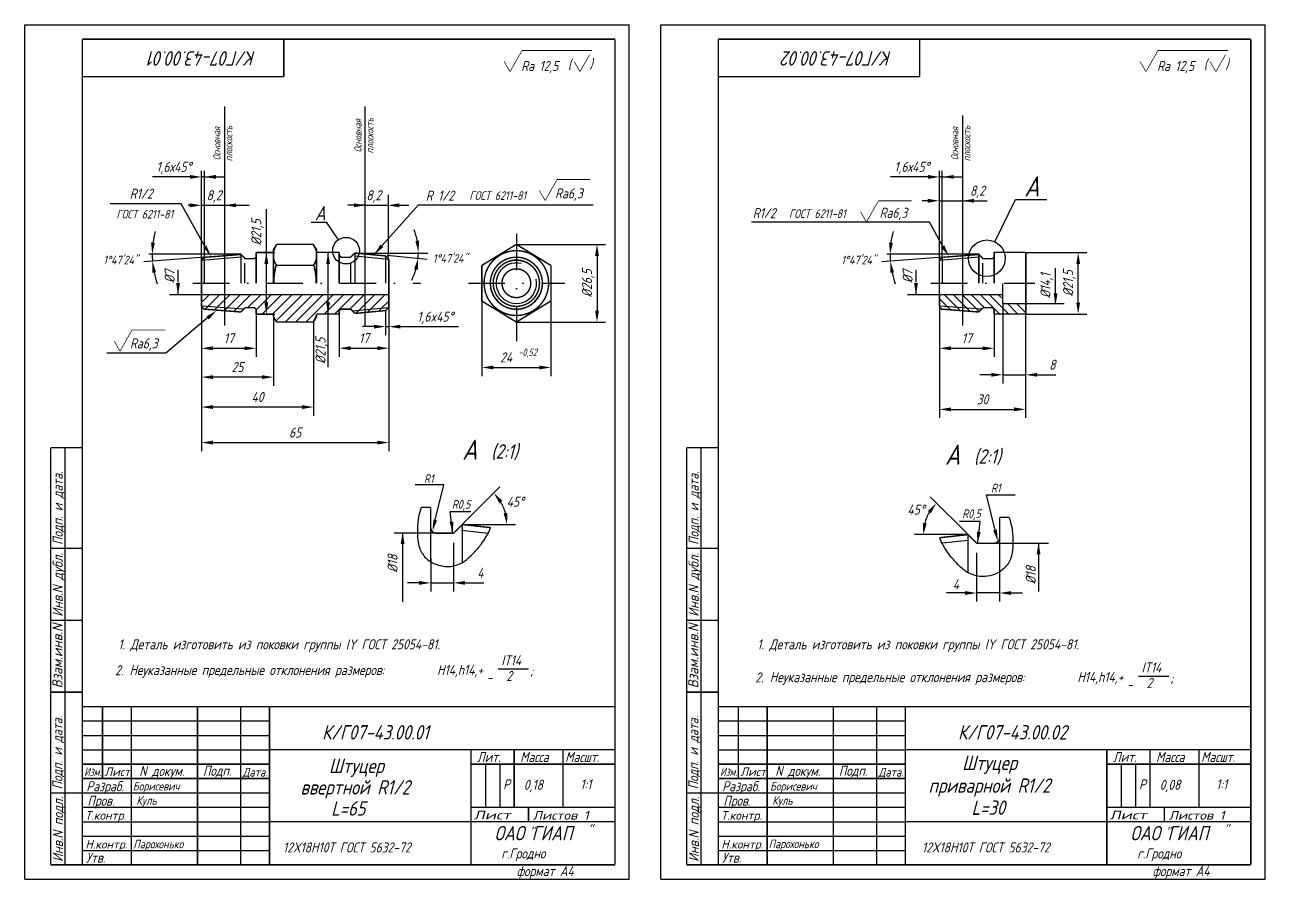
# Model space of a CAD drawing. Extents: x 952 to 2252, y 322 to 974.
# Drawn here: x 1381.7 to 1812.6, y 321.6 to 618.6 of the extents above; entities that cross this region are included whole.
import ezdxf
from ezdxf.enums import TextEntityAlignment as Align

# ---------------------------------------------------------------- set-up
doc = ezdxf.new("R2010")
doc.units = 0
doc.header["$MEASUREMENT"] = 0
doc.linetypes.add('DASHDOT', pattern=[25.4, 12.7, -6.35, 0, -6.35])
doc.layers.get('0').update_dxf_attribs({"linetype": 'CONTINUOUS'})
doc.layers.get('DEFPOINTS').update_dxf_attribs({"linetype": 'CONTINUOUS'})
doc.styles.add('ROMANC', font='romanc', dxfattribs={"width": 0.8, "oblique": 15, "height": 3.5})
doc.dimstyles.get("Standard").update_dxf_attribs({"dimtxt": 0.18, "dimasz": 0.18, "dimexe": 0.18, "dimexo": 0.0625, "dimgap": 0.09, "dimtad": 0, "dimtih": 1, "dimtoh": 1, "dimdec": 4, "dimzin": 0, "dimdsep": 46, "dimtxsty": 'Standard', "dimcen": 0.09, "dimadec": 0, "dimazin": 0, "dimtfac": 1, "dimtdec": 4, "dimtofl": 0, "dimtmove": 0, "dimatfit": 3, "dimfxl": 0, "dimtolj": 1, "dimtzin": 0, "dimarcsym": 0})

# ---------------------------------------------------------------- blocks, each defined once
blk = doc.blocks.new('*D20')
at = {"color": 0, "linetype": 'ByBlock'}
for p, q in [((2099.15, 526.36), (2099.15, 476.16)), ((2164.23, 526.22), (2164.23, 476.16)), ((2103.15, 479.16), (2160.23, 479.16))]:
    blk.add_line(p, q, dxfattribs=at)
for points in [[(2103.15, 479.83), (2103.15, 478.5), (2099.15, 479.16)], [(2160.23, 479.83), (2160.23, 478.5), (2164.23, 479.16)]]:
    blk.add_solid(points, dxfattribs=at)
at = {"layer": 'DEFPOINTS', "color": 0, "linetype": 'ByBlock'}
for p in [(2099.15, 526.36), (2164.23, 526.22), (2164.23, 479.16)]:
    blk.add_point(p, dxfattribs=at)
at = {"color": 0, "linetype": 'ByBlock', "style": 'ROMANC', "oblique": 15, "width": 0.8}
blk.add_text('65', height=3.5, dxfattribs=at).set_placement((2131.69, 482.66), align=Align.MIDDLE_CENTER)
blk = doc.blocks.new('*X7')
at = {"color": 0}
for p, q in [((1100.93, 382.51), (1103.6, 385.18)), ((1103.09, 381.07), (1107.19, 385.18)), ((1106.42, 380.81), (1110.78, 385.18)), ((1109.75, 380.56), (1114.37, 385.18)), ((1113.09, 380.3), (1117.96, 385.18)), ((1117.06, 380.68), (1121.56, 385.18)), ((1119.91, 379.94), (1125.15, 385.18)), ((1122.04, 378.47), (1128.74, 385.18)), ((1125.63, 378.47), (1132.33, 385.18)), ((1126.79, 376.04), (1135.92, 385.18)), ((1130.02, 375.67), (1139.52, 385.18)), ((1133.61, 375.67), (1143.11, 385.18)), ((1137.2, 375.67), (1146.7, 385.18)), ((1143.59, 378.47), (1150.29, 385.18)), ((1147.18, 378.47), (1153.88, 385.18)), ((1152.48, 380.18), (1157.48, 385.18)), ((1155.71, 379.82), (1161.07, 385.18)), ((1159.68, 380.19), (1164.66, 385.18)), ((1102.16, 380.14), (1103.09, 381.07)), ((1105.49, 379.88), (1106.42, 380.81)), ((1108.82, 379.63), (1109.75, 380.56)), ((1112.16, 379.37), (1113.09, 380.3)), ((1154.6, 378.71), (1155.71, 379.82)), ((1158.57, 379.08), (1159.68, 380.19)), ((1162.54, 379.46), (1163.64, 380.57)), ((1163.64, 380.57), (1166.01, 382.93))]:
    blk.add_line(p, q, dxfattribs=at)
blk = doc.blocks.new('*D18')
at = {"color": 0, "linetype": 'ByBlock'}
for p, q in [((2099.15, 526.62), (2099.15, 498.91)), ((2124.13, 523.85), (2124.13, 498.91)), ((2120.13, 501.91), (2103.15, 501.91))]:
    blk.add_line(p, q, dxfattribs=at)
for points in [[(2103.15, 502.58), (2103.15, 501.25), (2099.15, 501.91)], [(2120.13, 502.58), (2120.13, 501.25), (2124.13, 501.91)]]:
    blk.add_solid(points, dxfattribs=at)
at = {"layer": 'DEFPOINTS', "color": 0, "linetype": 'ByBlock'}
for p in [(2099.15, 526.62), (2124.13, 523.85), (2099.15, 501.91)]:
    blk.add_point(p, dxfattribs=at)
at = {"color": 0, "linetype": 'ByBlock', "style": 'ROMANC', "oblique": 15, "width": 0.8}
blk.add_text('25', height=3.5, dxfattribs=at).set_placement((2111.64, 505.41), align=Align.MIDDLE_CENTER)
blk = doc.blocks.new('*D19')
at = {"color": 0, "linetype": 'ByBlock'}
for p, q in [((2099.15, 527.89), (2099.15, 488.5)), ((2138.05, 521.06), (2138.05, 488.5)), ((2134.05, 491.5), (2103.15, 491.5))]:
    blk.add_line(p, q, dxfattribs=at)
for points in [[(2103.15, 492.17), (2103.15, 490.84), (2099.15, 491.5)], [(2134.05, 492.17), (2134.05, 490.84), (2138.05, 491.5)]]:
    blk.add_solid(points, dxfattribs=at)
at = {"layer": 'DEFPOINTS', "color": 0, "linetype": 'ByBlock'}
for p in [(2099.15, 527.89), (2138.05, 521.06), (2099.15, 491.5)]:
    blk.add_point(p, dxfattribs=at)
at = {"color": 0, "linetype": 'ByBlock', "style": 'ROMANC', "oblique": 15, "width": 0.8}
blk.add_text('40', height=3.5, dxfattribs=at).set_placement((2118.6, 495), align=Align.MIDDLE_CENTER)
blk = doc.blocks.new('*D22')
at = {"color": 0, "linetype": 'ByBlock'}
for p, q in [((2208.54, 548.06), (2239.56, 548.06)), ((2236.56, 544.06), (2236.56, 525.06)), ((2208.54, 521.06), (2239.56, 521.06))]:
    blk.add_line(p, q, dxfattribs=at)
for points in [[(2235.89, 544.06), (2237.22, 544.06), (2236.56, 548.06)], [(2235.89, 525.06), (2237.22, 525.06), (2236.56, 521.06)]]:
    blk.add_solid(points, dxfattribs=at)
at = {"layer": 'DEFPOINTS', "color": 0, "linetype": 'ByBlock'}
for p in [(2208.54, 548.06), (2208.54, 521.06), (2236.56, 521.06)]:
    blk.add_point(p, dxfattribs=at)
at = {"color": 0, "linetype": 'ByBlock', "style": 'ROMANC', "oblique": 15, "width": 0.8}
blk.add_text('%%C26,5', height=3.5, rotation=90, dxfattribs=at).set_placement((2233.06, 534.56), align=Align.MIDDLE_CENTER)
blk = doc.blocks.new('*D32')
at = {"color": 0, "linetype": 'ByBlock'}
for p, q in [((2164.23, 526.22), (2164.23, 516.46)), ((2163.07, 525.06), (2163.07, 516.46)), ((2159.07, 519.46), (2155.07, 519.46)), ((2163.07, 519.46), (2164.23, 519.46)), ((2168.23, 519.46), (2172.23, 519.46)), ((2172.23, 519.46), (2188.45, 519.46))]:
    blk.add_line(p, q, dxfattribs=at)
for points in [[(2159.07, 520.13), (2159.07, 518.79), (2163.07, 519.46)], [(2168.23, 520.13), (2168.23, 518.79), (2164.23, 519.46)]]:
    blk.add_solid(points, dxfattribs=at)
at = {"layer": 'DEFPOINTS', "color": 0, "linetype": 'ByBlock'}
for p in [(2164.23, 526.22), (2163.07, 525.06), (2164.23, 519.46)]:
    blk.add_point(p, dxfattribs=at)
at = {"color": 0, "linetype": 'ByBlock', "style": 'ROMANC', "oblique": 15, "width": 0.8}
blk.add_text('1,6x45%%D', height=3.5, dxfattribs=at).set_placement((2180.39, 522.96), align=Align.MIDDLE_CENTER)
blk = doc.blocks.new('*D17')
at = {"color": 0, "linetype": 'ByBlock'}
for p, q in [((2367.15, 527.45), (2367.15, 499.72)), ((2375.1, 527.45), (2375.1, 499.72)), ((2363.15, 502.72), (2359.15, 502.72)), ((2367.15, 502.72), (2375.1, 502.72)), ((2379.1, 502.72), (2383.1, 502.72)), ((2383.1, 502.72), (2385.56, 502.72))]:
    blk.add_line(p, q, dxfattribs=at)
for points in [[(2363.15, 503.38), (2363.15, 502.05), (2367.15, 502.72)], [(2379.1, 503.38), (2379.1, 502.05), (2375.1, 502.72)]]:
    blk.add_solid(points, dxfattribs=at)
at = {"layer": 'DEFPOINTS', "color": 0, "linetype": 'ByBlock'}
for p in [(2367.15, 527.45), (2375.1, 527.45), (2375.1, 502.72)]:
    blk.add_point(p, dxfattribs=at)
at = {"color": 0, "linetype": 'ByBlock', "style": 'ROMANC', "oblique": 15, "width": 0.8}
blk.add_text('8', height=3.5, dxfattribs=at).set_placement((2384.38, 506.22), align=Align.MIDDLE_CENTER)
blk = doc.blocks.new('*D16')
at = {"color": 0, "linetype": 'ByBlock'}
for p, q in [((2345.15, 530.56), (2345.15, 487.71)), ((2375.1, 523.85), (2375.1, 487.71)), ((2349.15, 490.71), (2371.1, 490.71))]:
    blk.add_line(p, q, dxfattribs=at)
for points in [[(2349.15, 491.38), (2349.15, 490.05), (2345.15, 490.71)], [(2371.1, 491.38), (2371.1, 490.05), (2375.1, 490.71)]]:
    blk.add_solid(points, dxfattribs=at)
at = {"layer": 'DEFPOINTS', "color": 0, "linetype": 'ByBlock'}
for p in [(2345.15, 530.56), (2375.1, 523.85), (2375.1, 490.71)]:
    blk.add_point(p, dxfattribs=at)
at = {"color": 0, "linetype": 'ByBlock', "style": 'ROMANC', "oblique": 15, "width": 0.8}
blk.add_text('30', height=3.5, dxfattribs=at).set_placement((2360.13, 494.21), align=Align.MIDDLE_CENTER)
blk = doc.blocks.new('*X8')
at = {"color": 0}
for p, q in [((1556, 386.43), (1553.3, 389.13)), ((1559.41, 386.16), (1555, 390.57)), ((1561.4, 387.32), (1558.14, 390.57)), ((1561.4, 390.46), (1561.29, 390.57)), ((1566.22, 385.64), (1561.4, 390.46)), ((1568.93, 386.07), (1564.43, 390.57)), ((1574.27, 383.87), (1567.57, 390.57)), ((1577.41, 383.87), (1570.71, 390.57)), ((1575.3, 389.14), (1573.86, 390.57)), ((1557.09, 385.34), (1556, 386.43)), ((1560.5, 385.08), (1559.41, 386.16)), ((1562.82, 385.9), (1561.4, 387.32)), ((1563.9, 384.81), (1562.82, 385.9)), ((1567.14, 384.72), (1566.22, 385.64)), ((1580.56, 383.87), (1576.96, 387.47)), ((1583.3, 384.28), (1580.1, 387.47)), ((1583.3, 387.42), (1583.24, 387.47))]:
    blk.add_line(p, q, dxfattribs=at)
blk = doc.blocks.new('*D25')
at = {"color": 0, "linetype": 'ByBlock'}
for p, q in [((2375.15, 545.25), (2396.36, 545.25)), ((2393.36, 527.85), (2393.36, 541.25)), ((2375.15, 523.85), (2396.36, 523.85))]:
    blk.add_line(p, q, dxfattribs=at)
for points in [[(2392.69, 541.25), (2394.02, 541.25), (2393.36, 545.25)], [(2392.69, 527.85), (2394.02, 527.85), (2393.36, 523.85)]]:
    blk.add_solid(points, dxfattribs=at)
at = {"layer": 'DEFPOINTS', "color": 0, "linetype": 'ByBlock'}
for p in [(2375.15, 545.25), (2393.36, 545.25), (2375.15, 523.85)]:
    blk.add_point(p, dxfattribs=at)
at = {"color": 0, "linetype": 'ByBlock', "style": 'ROMANC', "oblique": 15, "width": 0.8}
blk.add_text('%%C21,5', height=3.5, rotation=90, dxfattribs=at).set_placement((2389.86, 534.55), align=Align.MIDDLE_CENTER)

msp = doc.modelspace()

# ---------------------------------------------------------------- linework, layer by layer
for p, q in [((1381.72403, 321.55442), (1381.72403, 618.55442)), ((1381.72403, 618.55442), (1591.72403, 618.55442)), ((1591.72403, 321.55442), (1591.72403, 618.55442)), ((1602.64003, 618.55442), (1812.64003, 618.55442)), ((1602.64003, 321.55442), (1602.64003, 618.55442)), ((1812.64003, 321.55442), (1812.64003, 618.55442)), ((1436.084, 556.266), (1411.387, 556.266)), ((1444.08266, 541.93386), (1436.084, 556.266)), ((1503.01811, 538.59103), (1518.48295, 556.027)), ((1518.48295, 556.027), (1579.168, 556.027)), ((1718.73076, 543.09779), (1725.925, 557.777)), ((1725.925, 557.777), (1736.756, 557.777)), ((1481.206, 549.909), (1486.496, 549.909)), ((1490.6864, 543.84214), (1486.496, 549.909)), ((1696.00917, 549.894), (1634.13, 549.894)), ((1700.45166, 541.93386), (1696.00917, 549.894)), ((1456.932, 538.803), (1424.825, 538.803)), ((1468.076, 540.31492), (1468.076, 528.722)), ((1483.1, 528.722), (1483.1, 540.31492)), ((1496.422, 539.222), (1521.738, 539.222)), ((1713.301, 538.803), (1681.194, 538.803)), ((1456.87651, 537.72509), (1443.1, 536.64015)), ((1457.798, 537.722), (1457.798, 537.67891)), ((1496.32678, 538.22654), (1508.179, 537.09278)), ((1713.24551, 537.72509), (1699.469, 536.64015)), ((1714.167, 537.722), (1714.167, 537.67891)), ((1457.72878, 519.65278), (1443.1, 520.78785)), ((1483.1, 517.12908), (1483.1, 518.022)), ((1495.50418, 519.13982), (1508.12712, 520.33112)), ((1714.09778, 519.65278), (1699.469, 520.78785)), ((1445.24533, 516.64324), (1430.671, 504.409)), ((1430.671, 504.409), (1410.211, 504.409)), ((1527.301, 458.648), (1517.356, 458.648)), ((1524.30917, 446.42726), (1527.301, 458.648)), ((1718.78883, 442.91926), (1715.797, 455.14)), ((1715.797, 455.14), (1725.742, 455.14)), ((1529.447, 449.395), (1536.648, 449.395)), ((1530.304, 442.199), (1529.447, 449.395)), ((1713.651, 445.887), (1706.45, 445.887)), ((1712.794, 438.691), (1713.651, 445.887)), ((1533.48689, 442.85304), (1542.7178, 441.84985)), ((1709.61111, 439.34504), (1700.3802, 438.34185)), ((1546.20024, 394.62941), (1556.69151, 394.62941)), ((1768.63824, 392.17241), (1779.12951, 392.17241)), ((1541.72403, 361.55442), (1541.72403, 346.55442)), ((1546.72403, 361.55442), (1546.72403, 346.55442)), ((1762.64003, 361.55442), (1762.64003, 346.55442)), ((1767.64003, 361.55442), (1767.64003, 346.55442)), ((1381.72403, 321.55442), (1591.72403, 321.55442)), ((1602.64003, 321.55442), (1812.64003, 321.55442))]:
    msp.add_line(p, q)
at = {"color": 0, "linetype": 'ByBlock'}
for p, q in [((1451.2, 514.04), (1451.2, 590.128)), ((1500, 514.04), (1500, 590.128)), ((1707.569, 514.04), (1707.569, 587.053)), ((1435.1, 565.678), (1426.104, 565.678)), ((1439.1, 565.678), (1435.1, 565.678)), ((1443.1, 528.722), (1443.1, 567.797)), ((1444.1, 565.678), (1443.1, 565.678)), ((1444.1, 537.722), (1444.1, 567.797)), ((1444.1, 565.678), (1451.2, 565.678)), ((1691.469, 565.678), (1682.473, 565.678)), ((1695.469, 565.678), (1691.469, 565.678)), ((1699.469, 528.722), (1699.469, 567.797)), ((1700.469, 565.678), (1699.469, 565.678)), ((1700.469, 537.722), (1700.469, 567.797)), ((1700.469, 565.678), (1707.569, 565.678)), ((1508.1, 537.744), (1508.1, 559.412)), ((1696.327, 557.39), (1693.451, 557.39)), ((1699.469, 557.39), (1708.07, 557.39)), ((1707.569, 557.39), (1716.07, 557.39)), ((1439.958, 555.802), (1438.467, 555.802)), ((1443.1, 555.802), (1451.701, 555.802)), ((1451.2, 555.802), (1459.701, 555.802)), ((1465.634, 522.022), (1465.634, 554.434)), ((1500, 555.802), (1493.946, 555.802)), ((1499.437, 555.802), (1508.1, 555.802)), ((1511.18, 555.802), (1515.18, 555.802)), ((1443.1, 537.744), (1443.1, 549.931)), ((1699.469, 537.744), (1699.469, 549.931)), ((1462.115, 539.422), (1468.634, 539.422)), ((1487.079, 499.572), (1487.079, 539.422)), ((1444.234, 537.803), (1423.08998, 536.13785)), ((1507.631, 538.442), (1521.33952, 537.13066)), ((1700.603, 537.803), (1679.45898, 536.13785)), ((1434.968, 529.086), (1434.968, 533.415)), ((1691.337, 529.086), (1691.337, 533.415)), ((1739.808, 521.622), (1739.808, 533.912)), ((1434.968, 524.722), (1434.968, 528.722)), ((1540.491, 528.722), (1540.491, 496.436)), ((1564.491, 528.722), (1564.491, 496.436)), ((1691.337, 524.722), (1691.337, 528.722)), ((1443.89564, 524.722), (1431.968, 524.722)), ((1700.26464, 524.722), (1688.337, 524.722)), ((1729.41721, 521.622), (1742.808, 521.622)), ((1443.1, 520.78785), (1443.1, 503.104)), ((1462.115, 518.022), (1468.634, 518.022)), ((1462.115, 518.022), (1462.115, 503.104)), ((1490.929, 518.022), (1490.929, 503.132)), ((1508.179, 520.383), (1508.179, 503.132)), ((1699.469, 520.78785), (1699.469, 503.104)), ((1718.484, 518.022), (1718.484, 503.104)), ((1447.1, 506.104), (1458.115, 506.104)), ((1494.929, 506.132), (1504.179, 506.132)), ((1703.469, 506.104), (1714.484, 506.104)), ((1544.491, 499.436), (1560.491, 499.436)), ((1533.699, 444.828), (1546.80722, 457.93622)), ((1709.399, 441.32), (1696.29078, 454.42822)), ((1533.82563, 444.828), (1552.23682, 444.828)), ((1526.699, 441.828), (1509.986, 441.828)), ((1512.986, 441.828), (1512.986, 425.12047)), ((1512.986, 441.828), (1512.986, 433.12047)), ((1709.27237, 441.32), (1690.86118, 441.32)), ((1716.399, 438.32), (1737.38548, 438.32)), ((1733.896, 438.32), (1733.896, 429.61247)), ((1733.896, 438.32), (1733.896, 421.61247)), ((1522.725, 433.12047), (1522.725, 421.555)), ((1530.699, 432.57437), (1530.699, 421.555)), ((1712.399, 429.06637), (1712.399, 418.047)), ((1720.373, 429.61247), (1720.373, 418.047)), ((1512.986, 425.12047), (1512.986, 417.95628)), ((1518.725, 424.555), (1514.725, 424.555)), ((1522.725, 424.555), (1530.699, 424.555)), ((1534.699, 424.555), (1538.699, 424.555)), ((1538.699, 424.555), (1541.15755, 424.555)), ((1704.399, 421.047), (1701.94045, 421.047)), ((1708.399, 421.047), (1704.399, 421.047)), ((1720.373, 421.047), (1712.399, 421.047)), ((1724.373, 421.047), (1728.373, 421.047))]:
    msp.add_line(p, q, dxfattribs=at)
at = {"linetype": 'DASHDOT'}
for p, q in [((1552.491, 545.928), (1552.491, 508.573)), ((1440.143, 528.722), (1519.236, 528.722)), ((1535.841, 528.722), (1569.38, 528.722)), ((1696.512, 528.722), (1732.583, 528.722))]:
    msp.add_line(p, q, dxfattribs=at)
at = {"linetype": 'Continuous'}
for p, q in [((1483.1, 540.31492), (1483.1, 528.722)), ((1401.72403, 376.55442), (1466.72403, 376.55442)), ((1622.64003, 376.55442), (1687.64003, 376.55442)), ((1401.72403, 371.55442), (1466.72403, 371.55442)), ((1622.64003, 371.55442), (1687.64003, 371.55442)), ((1401.72403, 366.55442), (1466.72403, 366.55442)), ((1622.64003, 366.55442), (1687.64003, 366.55442)), ((1401.72403, 351.55442), (1466.72403, 351.55442)), ((1622.64003, 351.55442), (1687.64003, 351.55442)), ((1401.72403, 346.55442), (1466.72403, 346.55442)), ((1622.64003, 346.55442), (1687.64003, 346.55442)), ((1401.72403, 341.55442), (1466.72403, 341.55442)), ((1622.64003, 341.55442), (1687.64003, 341.55442)), ((1401.72403, 336.55442), (1466.72403, 336.55442)), ((1622.64003, 336.55442), (1687.64003, 336.55442)), ((1401.72403, 331.55442), (1466.72403, 331.55442)), ((1622.64003, 331.55442), (1687.64003, 331.55442))]:
    msp.add_line(p, q, dxfattribs=at)
for points, const_width in [([(1401.72403, 326.55442), (1401.72403, 613.55442)], 0.5), ([(1401.72403, 613.55442), (1586.72403, 613.55442)], 0.5), ([(1471.70498, 600.55442), (1471.70498, 613.55442)], 0.5), ([(1586.72403, 326.55442), (1586.72403, 613.55442)], 0.5), ([(1622.64003, 613.55442), (1807.64003, 613.55442)], 0.5), ([(1622.64003, 326.55442), (1622.64003, 613.55442)], 0.5), ([(1692.62098, 600.55442), (1692.62098, 613.55442)], 0.5), ([(1807.64003, 326.55442), (1807.64003, 613.55442)], 0.5), ([(1550.29673, 602.26643), (1554.46228, 609.606)], 0.25), ([(1554.46228, 609.606), (1578.823, 609.606)], 0.3), ([(1574.59373, 602.26643), (1577.93295, 608.15003)], 0.25), ([(1771.21273, 602.26643), (1775.37828, 609.606)], 0.25), ([(1775.37828, 609.606), (1799.739, 609.606)], 0.3), ([(1795.50973, 602.26643), (1798.84895, 608.15003)], 0.25), ([(1548.2631, 605.76643), (1550.29673, 602.26643)], 0.25), ([(1572.5601, 605.76643), (1574.59373, 602.26643)], 0.25), ([(1769.1791, 605.76643), (1771.21273, 602.26643)], 0.25), ([(1793.4761, 605.76643), (1795.50973, 602.26643)], 0.25), ([(1401.70498, 600.55442), (1471.70498, 600.55442)], 0.5), ([(1622.62098, 600.55442), (1692.62098, 600.55442)], 0.5), ([(1562.50232, 557.4482), (1566.66787, 564.78777)], 0.25), ([(1566.66787, 564.78777), (1578.24232, 564.78777)], 0.3), ([(1560.46869, 560.9482), (1562.50232, 557.4482)], 0.25), ([(1674.11632, 550.0152), (1678.28187, 557.35477)], 0.25), ([(1678.28187, 557.35477), (1689.85632, 557.35477)], 0.3), ([(1672.08269, 553.5152), (1674.11632, 550.0152)], 0.25), ([(1456.798, 538.722), (1444.1, 537.722)], 0.5), ([(1458.15155, 537.36845), (1456.798, 538.722)], 0.5), ([(1456.798, 538.722), (1456.798, 528.722)], 0.5), ([(1468.076, 540.31492), (1469.17705, 542.222)], 0.5), ([(1468.076, 528.722), (1468.076, 540.31492)], 0.5), ([(1469.17705, 542.222), (1478.841, 542.222)], 0.5), ([(1478.841, 542.222), (1481.99895, 542.222)], 0.5), ([(1483.1, 540.31492), (1481.99895, 542.222)], 0.5), ([(1483.1, 540.31492), (1483.1, 528.722)], 0.5), ([(1490.929, 539.422), (1490.929, 528.722)], 0.5), ([(1495.06845, 537.86845), (1496.422, 539.222)], 0.5), ([(1496.422, 539.222), (1507.179, 538.193)], 0.5), ([(1496.422, 539.222), (1496.422, 528.722)], 0.5), ([(1540.491, 534.90666), (1552.491, 542.222)], 0.5), ([(1552.491, 542.222), (1564.491, 534.90666)], 0.5), ([(1713.167, 538.722), (1700.469, 537.722)], 0.5), ([(1714.52055, 537.36845), (1713.167, 538.722)], 0.5), ([(1713.167, 538.722), (1713.167, 528.722)], 0.5), ([(1729.469, 539.422), (1729.469, 518.022)], 0.5), ([(1444.078, 537.771), (1443.1, 536.793)], 0.5), ([(1443.1, 536.793), (1443.1, 520.532)], 0.5), ([(1458.129, 535.791), (1458.129, 528.722)], 0.5), ([(1458.50511, 537.222), (1461.115, 537.222)], 0.5), ([(1462.129, 535.791), (1462.129, 528.722)], 0.5), ([(1469.02656, 534.90666), (1478.841, 534.90666)], 0.5), ([(1478.841, 534.90666), (1482.14944, 534.90666)], 0.5), ([(1490.922, 535.839), (1490.922, 528.722)], 0.5), ([(1491.989, 537.722), (1494.71489, 537.722)], 0.5), ([(1494.922, 535.839), (1494.922, 528.722)], 0.5), ([(1507.109, 538.193), (1507.109, 528.722)], 0.5), ([(1507.179, 538.193), (1508.179, 537.193)], 0.5), ([(1508.179, 537.193), (1508.179, 520.383)], 0.5), ([(1540.491, 534.90666), (1540.491, 522.53734)], 0.5), ([(1564.491, 534.90666), (1564.491, 522.53734)], 0.5), ([(1700.447, 537.771), (1699.469, 536.793)], 0.5), ([(1699.469, 536.793), (1699.469, 520.532)], 0.5), ([(1714.498, 535.791), (1714.498, 528.722)], 0.5), ([(1714.87411, 537.222), (1717.484, 537.222)], 0.5), ([(1718.498, 535.791), (1718.498, 528.722)], 0.5), ([(1721.469, 528.722), (1721.469, 521.622)], 0.5), ([(1443.1, 524.722), (1478.841, 524.722)], 0.5), ([(1443.895, 524.722), (1448.857, 524.722)], 0.5), ([(1472.817, 524.722), (1508.179, 524.722)], 0.5), ([(1552.491, 515.222), (1540.491, 522.53734)], 0.5), ([(1564.491, 522.53734), (1552.491, 515.222)], 0.5), ([(1699.469, 524.722), (1721.469, 524.722)], 0.5), ([(1700.264, 524.722), (1705.226, 524.722)], 0.5), ([(1444.1, 519.532), (1443.1, 520.532)], 0.5), ([(1456.798, 518.722), (1443.91, 519.722)], 0.5), ([(1458.15155, 520.07555), (1456.798, 518.722)], 0.5), ([(1458.50511, 520.222), (1461.115, 520.222)], 0.5), ([(1468.076, 517.12908), (1468.076, 518.022)], 0.5), ([(1468.076, 517.12908), (1469.17705, 515.222)], 0.5), ([(1483.1, 517.12908), (1481.99895, 515.222)], 0.5), ([(1483.1, 518.022), (1483.1, 517.12908)], 0.5), ([(1490.929, 518.90561), (1490.929, 518.022)], 0.5), ([(1491.912, 519.722), (1494.71489, 519.722)], 0.5), ([(1495.06845, 519.57555), (1496.422, 518.222)], 0.5), ([(1496.422, 518.222), (1507.018, 519.222)], 0.5), ([(1506.922, 519.126), (1508.179, 520.383)], 0.5), ([(1700.469, 519.532), (1699.469, 520.532)], 0.5), ([(1713.167, 518.722), (1700.279, 519.722)], 0.5), ([(1714.52055, 520.07555), (1713.167, 518.722)], 0.5), ([(1714.87411, 520.222), (1717.484, 520.222)], 0.5), ([(1469.17705, 515.222), (1478.841, 515.222)], 0.5), ([(1478.841, 515.222), (1481.99895, 515.222)], 0.5), ([(1412.76337, 508.614), (1414.797, 505.114)], 0.25), ([(1414.797, 505.114), (1418.96255, 512.45357)], 0.25), ([(1418.96255, 512.45357), (1430.537, 512.45357)], 0.3), ([(1390.72403, 326.55442), (1390.72403, 471.55442)], 0.5), ([(1390.72403, 471.55442), (1401.72403, 471.55442)], 0.5), ([(1395.72403, 326.55442), (1395.72403, 471.55442)], 0.5), ([(1611.64003, 326.55442), (1611.64003, 471.55442)], 0.5), ([(1611.64003, 471.55442), (1622.64003, 471.55442)], 0.5), ([(1616.64003, 326.55442), (1616.64003, 471.55442)], 0.5), ([(1519.44477, 450.828), (1522.725, 450.828)], 0.5), ([(1530.99189, 442.12089), (1533.699, 444.828)], 0.5), ([(1533.699, 444.828), (1533.699, 431.5823)], 0.5), ([(1533.70297, 444.84133), (1543.49488, 443.77717)], 0.5), ([(1723.65323, 447.32), (1720.373, 447.32)], 0.5), ([(1524.725, 441.828), (1530.28479, 441.828)], 0.5), ([(1709.39503, 441.33333), (1699.60312, 440.26917)], 0.5), ([(1712.10611, 438.61289), (1709.399, 441.32)], 0.5), ([(1709.399, 441.32), (1709.399, 428.0743)], 0.5), ([(1390.72403, 436.55442), (1401.72403, 436.55442)], 0.5), ([(1530.699, 438.57711), (1530.699, 430.50753)], 0.5), ([(1611.64003, 436.55442), (1622.64003, 436.55442)], 0.5), ([(1712.399, 435.06911), (1712.399, 426.99953)], 0.5), ([(1718.373, 438.32), (1712.81321, 438.32)], 0.5), ([(1390.72403, 411.55442), (1401.72403, 411.55442)], 0.5), ([(1611.64003, 411.55442), (1622.64003, 411.55442)], 0.5), ([(1390.72403, 386.55442), (1401.72403, 386.55442)], 0.5), ([(1611.64003, 386.55442), (1622.64003, 386.55442)], 0.5), ([(1401.72403, 381.55442), (1401.72403, 326.55442)], 0.5), ([(1408.72403, 381.55442), (1408.72403, 356.55442)], 0.5), ([(1418.72403, 381.55442), (1418.72403, 326.55442)], 0.5), ([(1441.72403, 381.55442), (1441.72403, 326.55442)], 0.5), ([(1456.72403, 381.55442), (1456.72403, 326.55442)], 0.5), ([(1466.72403, 381.55442), (1466.72403, 326.55442)], 0.5), ([(1622.64003, 381.55442), (1622.64003, 326.55442)], 0.5), ([(1629.64003, 381.55442), (1629.64003, 356.55442)], 0.5), ([(1639.64003, 381.55442), (1639.64003, 326.55442)], 0.5), ([(1662.64003, 381.55442), (1662.64003, 326.55442)], 0.5), ([(1677.64003, 381.55442), (1677.64003, 326.55442)], 0.5), ([(1687.64003, 381.55442), (1687.64003, 326.55442)], 0.5), ([(1536.72403, 366.55442), (1536.72403, 326.55442)], 0.5), ([(1551.72403, 366.55442), (1551.72403, 346.55442)], 0.5), ([(1568.72403, 366.55442), (1568.72403, 346.55442)], 0.5), ([(1757.64003, 366.55442), (1757.64003, 326.55442)], 0.5), ([(1772.64003, 366.55442), (1772.64003, 346.55442)], 0.5), ([(1789.64003, 366.55442), (1789.64003, 346.55442)], 0.5), ([(1390.72403, 351.55442), (1401.72403, 351.55442)], 0.5), ([(1611.64003, 351.55442), (1622.64003, 351.55442)], 0.5), ([(1556.72403, 346.55442), (1556.72403, 341.55442)], 0.5), ([(1777.64003, 346.55442), (1777.64003, 341.55442)], 0.5), ([(1466.72403, 341.55442), (1586.72403, 341.55442)], 0.5), ([(1687.64003, 341.55442), (1807.64003, 341.55442)], 0.5), ([(1390.72403, 326.55442), (1586.72403, 326.55442)], 0.5), ([(1401.72403, 326.55442), (1586.72403, 326.55442)], 0.5), ([(1611.64003, 326.55442), (1807.64003, 326.55442)], 0.5), ([(1622.64003, 326.55442), (1807.64003, 326.55442)], 0.5)]:
    msp.add_lwpolyline(points, dxfattribs=dict(const_width=const_width))
at = {"linetype": 'Continuous', "const_width": 0.5}
for points in [[(1462.115, 539.422), (1468.076, 539.422)], [(1483.06316, 539.422), (1490.929, 539.422)], [(1718.484, 539.422), (1729.469, 539.422)], [(1444.1, 537.771), (1444.1, 528.722)], [(1700.469, 537.771), (1700.469, 528.722)], [(1721.469, 521.622), (1729.469, 521.622)], [(1462.115, 518.022), (1468.076, 518.022)], [(1483.06316, 518.022), (1490.929, 518.022)], [(1718.484, 518.022), (1729.469, 518.022)], [(1522.725, 450.828), (1522.725, 431.90751)], [(1720.373, 447.32), (1720.373, 428.39951)], [(1401.72403, 381.55442), (1586.72403, 381.55442)], [(1622.64003, 381.55442), (1807.64003, 381.55442)], [(1466.72403, 366.55442), (1586.72403, 366.55442)], [(1687.64003, 366.55442), (1807.64003, 366.55442)], [(1401.72403, 361.55442), (1466.72403, 361.55442)], [(1536.72403, 361.55442), (1586.72403, 361.55442)], [(1622.64003, 361.55442), (1687.64003, 361.55442)], [(1757.64003, 361.55442), (1807.64003, 361.55442)], [(1401.72403, 356.55442), (1466.72403, 356.55442)], [(1622.64003, 356.55442), (1687.64003, 356.55442)], [(1536.72403, 346.55442), (1586.72403, 346.55442)], [(1757.64003, 346.55442), (1807.64003, 346.55442)]]:
    msp.add_lwpolyline(points, dxfattribs=at)
at = {"color": 0, "linetype": 'ByBlock', "const_width": 0.5}
for points in [[(1462.115, 528.722), (1462.115, 539.422)], [(1718.484, 528.722), (1718.484, 539.422)], [(1462.115, 518.022), (1462.115, 519.222)], [(1718.484, 518.022), (1718.484, 519.222)]]:
    msp.add_lwpolyline(points, dxfattribs=at)
at = {"const_width": 0.5}
for points in [[(1469.32276, 542.222, 0.337741949), (1469.23481, 534.90666, 0.337741949)], [(1481.94119, 534.90666, 0.337741949), (1481.85324, 542.222, 0.337741949)], [(1490.989, 538.722, 0.414213562), (1491.989, 537.722, 0.414213562)], [(1541.28384, 528.84, -1), (1563.69816, 528.84, -1)], [(1458.15155, 537.36845, 0.198912367), (1458.50511, 537.222, 0.198912367)], [(1461.115, 537.222, 0.414213562), (1462.115, 538.222, 0.414213562)], [(1469.02656, 534.90666, 0.065251106), (1468.216, 528.722, 0.065251106)], [(1482.96, 528.722, 0.065251106), (1482.14944, 534.90666, 0.065251106)], [(1494.71489, 537.722, 0.198912367), (1495.06845, 537.86845, 0.198912367)], [(1543.449, 528.722, -1), (1561.533, 528.722, -1)], [(1544.449, 528.722, -1), (1560.533, 528.722, -1)], [(1714.52055, 537.36845, 0.198912367), (1714.87411, 537.222, 0.198912367)], [(1717.484, 537.222, 0.414213562), (1718.484, 538.222, 0.414213562)], [(1557.491, 528.722, 1), (1547.491, 528.722, 1)], [(1541.28384, 528.722, 1), (1563.69816, 528.722, 1)], [(1543.449, 528.722, 1), (1561.533, 528.722, 1)], [(1544.449, 528.722, 1), (1560.533, 528.722, 1)], [(1557.491, 528.722, -1), (1547.491, 528.722, -1)], [(1458.50511, 520.222, 0.198912367), (1458.15155, 520.07555, 0.198912367)], [(1462.115, 519.222, 0.414213562), (1461.115, 520.222, 0.414213562)], [(1491.912, 519.722, 0.414213562), (1490.912, 518.722, 0.414213562)], [(1495.06845, 519.57555, 0.198912367), (1494.71489, 519.722, 0.198912367)], [(1714.87411, 520.222, 0.198912367), (1714.52055, 520.07555, 0.198912367)], [(1718.484, 519.222, 0.414213562), (1717.484, 520.222, 0.414213562)], [(1522.725, 443.828, 0.414213562), (1524.725, 441.828, 0.414213562)], [(1530.28479, 441.828, 0.198912367), (1530.99189, 442.12089, 0.198912367)], [(1720.373, 440.32, -0.414213562), (1718.373, 438.32, -0.414213562)], [(1712.81321, 438.32, -0.198912367), (1712.10611, 438.61289, -0.198912367)]]:
    msp.add_lwpolyline(points, format="xyb", dxfattribs=at)
for points in [[(1519.44477, 450.828, 0.021316225), (1518.77121, 448.61372, 0.055296603), (1518.14701, 444.25341, 0.027903813), (1518.26443, 439.37872, 0.061641556), (1518.78942, 436.82824, 0.115406871), (1520.995, 433.27826, 0.111916945), (1524.59243, 431.012, 0.055594355), (1527.72573, 430.28436, 0.082591673), (1530.25283, 430.40499, 0.038661301), (1532.78319, 431.15951, 0.063002127), (1534.48904, 432.0758, 0.02968145), (1535.75724, 433.09736, 0.015810354), (1537.72366, 435.00056, 0.036461826), (1540.38888, 438.18271, 0.031652233), (1542.8883, 442.16007, 0.069564948), (1543.49488, 443.77717, 0.01131576)], [(1723.65323, 447.32, -0.021316225), (1724.32679, 445.10572, -0.055296603), (1724.95099, 440.74541, -0.027903813), (1724.83357, 435.87072, -0.061641556), (1724.30858, 433.32024, -0.115406871), (1722.103, 429.77026, -0.111916945), (1718.50557, 427.504, -0.055594355), (1715.37227, 426.77636, -0.082591673), (1712.84517, 426.89699, -0.038661301), (1710.31481, 427.65151, -0.063002127), (1708.60896, 428.5678, -0.02968145), (1707.34076, 429.58936, -0.015810354), (1705.37434, 431.49256, -0.036461826), (1702.70912, 434.67471, -0.031652233), (1700.2097, 438.65207, -0.069564948), (1699.60312, 440.26917, -0.01131576)]]:
    msp.add_lwpolyline(points, format="xyb")
for centre, radius in [((1493.316, 540.035), 4.627), ((1715.928, 537.379), 6.36868)]:
    msp.add_circle(centre, radius)
at = {"color": 0, "linetype": 'ByBlock'}
for centre, radius, start, end in [((1496.874, 539.471), 21.57721, 10.6368063, 21.2736125), ((1456.932, 538.803), 30.9468, 165.1782459, 172.589123), ((1713.301, 538.803), 30.9468, 165.1782459, 172.589123), ((1456.932, 538.803), 30.9468, 180, 184.5028957), ((1496.874, 539.471), 21.57721, 354.53579, 0), ((1713.301, 538.803), 30.9468, 180, 184.5028957), ((1456.932, 538.803), 30.9468, 191.9137727, 199.3246498), ((1496.874, 539.471), 21.57721, 333.2621775, 343.8989838), ((1713.301, 538.803), 30.9468, 191.9137727, 199.3246498), ((1533.699, 444.828), 15.53782, 14.7910523, 30.2089477), ((1709.399, 441.32), 15.53782, 149.7910523, 165.2089477)]:
    msp.add_arc(centre, radius, start, end, dxfattribs=at)
for centre, radius, start, end in [((1552.491, 528.722), 7.042, 76.5013927, 11.3886976), ((1552.491, 528.722), 9.042, 180, 0), ((1477.1, 518.93734), 6.033, 321.9872735, 351.2732415)]:
    msp.add_arc(centre, radius, start, end)
for points in [[(1439.1, 566.34467), (1439.1, 565.01133), (1443.1, 565.678)], [(1448.1, 566.34467), (1448.1, 565.01133), (1444.1, 565.678)], [(1695.469, 566.34467), (1695.469, 565.01133), (1699.469, 565.678)], [(1704.469, 566.34467), (1704.469, 565.01133), (1700.469, 565.678)], [(1439.03, 556.46867), (1439.03, 555.13533), (1443.03, 555.802)], [(1455.121, 556.46867), (1455.121, 555.13533), (1451.121, 555.802)], [(1496.065, 556.46867), (1496.065, 555.13533), (1500.065, 555.802)], [(1511.808, 556.46867), (1511.808, 555.13533), (1507.808, 555.802)], [(1695.399, 558.05667), (1695.399, 556.72333), (1699.399, 557.39)], [(1711.49, 558.05667), (1711.49, 556.72333), (1707.49, 557.39)], [(1518.74424, 543.51557), (1517.41665, 543.39199), (1518.45121, 539.471)], [(1426.90898, 542.75155), (1425.57843, 542.83772), (1425.9852, 538.803)], [(1464.96733, 535.422), (1466.30067, 535.422), (1465.634, 539.422)], [(1486.41233, 535.422), (1487.74567, 535.422), (1487.079, 539.422)], [(1683.27798, 542.75155), (1681.94743, 542.83772), (1682.3542, 538.803)], [(1425.99197, 532.31918), (1427.31165, 532.50954), (1426.08072, 536.37338)], [(1516.94993, 533.61168), (1518.25972, 533.36223), (1518.35316, 537.41633)], [(1682.36097, 532.31918), (1683.68065, 532.50954), (1682.44972, 536.37338)], [(1434.30133, 528.75), (1435.63467, 528.75), (1434.968, 524.75)], [(1690.67033, 528.75), (1692.00367, 528.75), (1691.337, 524.75)], [(1464.96733, 522.022), (1466.30067, 522.022), (1465.634, 518.022)], [(1486.41233, 522.022), (1487.74567, 522.022), (1487.079, 518.022)], [(1739.14133, 525.16), (1740.47467, 525.16), (1739.808, 521.16)], [(1447.1, 506.77067), (1447.1, 505.43733), (1443.1, 506.104)], [(1458.115, 506.77067), (1458.115, 505.43733), (1462.115, 506.104)], [(1494.929, 506.79867), (1494.929, 505.46533), (1490.929, 506.132)], [(1504.179, 506.79867), (1504.179, 505.46533), (1508.179, 506.132)], [(1703.469, 506.77067), (1703.469, 505.43733), (1699.469, 506.104)], [(1714.484, 506.77067), (1714.484, 505.43733), (1718.484, 506.104)], [(1544.491, 500.10267), (1544.491, 498.76933), (1540.491, 499.436)], [(1560.491, 500.10267), (1560.491, 498.76933), (1564.491, 499.436)], [(1546.59857, 452.23913), (1547.65489, 453.05274), (1544.6859, 455.8149)], [(1549.38307, 448.88054), (1548.06083, 448.70891), (1549.23682, 444.828)], [(1696.49943, 448.73113), (1695.44311, 449.54474), (1698.4121, 452.3069)], [(1529.28179, 445.74097), (1530.6058, 445.89832), (1530.41587, 441.8476)], [(1693.71493, 445.37254), (1695.03717, 445.20091), (1693.86118, 441.32)], [(1512.31933, 438.03047), (1513.65267, 438.03047), (1512.986, 442.03047)], [(1713.81621, 442.23297), (1712.4922, 442.39032), (1712.68213, 438.3396)], [(1734.56267, 434.52247), (1733.22933, 434.52247), (1733.896, 438.52247)], [(1518.725, 425.22167), (1518.725, 423.88833), (1522.725, 424.555)], [(1534.699, 425.22167), (1534.699, 423.88833), (1530.699, 424.555)], [(1708.399, 421.71367), (1708.399, 420.38033), (1712.399, 421.047)], [(1724.373, 421.71367), (1724.373, 420.38033), (1720.373, 421.047)]]:
    msp.add_solid(points, dxfattribs=at)
for points in [[(1444.76673, 541.94305), (1443.64208, 541.22685), (1446.353, 538.211)], [(1506.27797, 541.26215), (1505.28046, 542.14688), (1503.125, 538.712)], [(1701.13573, 541.94305), (1700.01108, 541.22685), (1702.722, 538.211)], [(1444.81671, 517.15385), (1445.67396, 516.13263), (1448.309, 519.215)], [(1524.95672, 446.26873), (1523.66163, 446.58579), (1523.358, 442.542)], [(1718.14128, 442.76073), (1719.43637, 443.07779), (1719.74, 439.034)]]:
    msp.add_solid(points)
at = {"layer": 'DEFPOINTS', "color": 0, "linetype": 'ByBlock'}
for p in [(1443.1, 565.678), (1699.469, 565.678), (1456.798, 538.722), (1456.798, 538.722), (1462.115, 539.422), (1465.634, 539.422), (1487.079, 539.422), (1496.874, 539.471), (1496.874, 539.471), (1500.179, 538.86261), (1523.203, 539.471), (1713.167, 538.722), (1713.167, 538.722), (1729.469, 539.422), (1739.808, 539.422), (1443.1, 536.793), (1443.1, 536.793), (1444.078, 537.771), (1444.1, 537.771), (1444.1, 537.722), (1468.076, 537.87651), (1483.1, 537.87651), (1507.179, 537.193), (1507.631, 538.442), (1507.922, 537.11736), (1508.179, 537.193), (1508.179, 537.193), (1518.406, 538.075), (1699.469, 536.793), (1699.469, 536.793), (1700.447, 537.771), (1700.469, 537.771), (1700.469, 537.722), (1434.968, 528.722), (1443.895, 528.722), (1540.491, 528.722), (1564.491, 528.722), (1691.337, 528.722), (1700.264, 528.722), (1443.1, 523.92636), (1443.89564, 524.722), (1443.89564, 524.722), (1699.469, 523.92636), (1700.26464, 524.722), (1700.26464, 524.722), (1729.41721, 521.622), (1443.1, 520.78785), (1443.1, 519.733), (1462.115, 518.022), (1462.115, 518.022), (1490.929, 518.022), (1507.922, 519.222), (1508.179, 520.383), (1699.469, 520.78785), (1699.469, 519.733), (1718.484, 518.022), (1462.115, 506.104), (1508.179, 506.132), (1718.484, 506.104), (1564.491, 499.436), (1548.779, 448.572), (1533.699, 444.828), (1533.699, 444.828), (1541.66627, 444.828), (1694.319, 445.064), (1524.725, 441.828), (1530.28479, 442.828), (1530.71683, 441.92615), (1530.99189, 442.12089), (1701.43173, 441.32), (1709.399, 441.32), (1709.399, 441.32), (1712.10611, 438.61289), (1712.38117, 438.41815), (1712.81321, 439.32), (1718.373, 438.32), (1512.986, 433.12047), (1522.725, 433.12047), (1522.725, 433.12047), (1530.699, 432.57437), (1712.399, 429.06637), (1720.373, 429.61247), (1720.373, 429.61247), (1730.112, 429.61247), (1530.699, 424.555), (1712.399, 421.047)]:
    msp.add_point(p, dxfattribs=at)

# ---------------------------------------------------------------- block references
for name, p in [('*X7', (342.172, 139.547)), ('*X8', (146.173, 134.149))]:
    msp.add_blockref(name, p)

# ---------------------------------------------------------------- texts
at = {"style": 'ROMANC', "oblique": 15, "width": 0.8}
for s, height, rotation, p in [('К/Г07-43.00.01', 5, 180, (1461.98699, 609.35623)), ('К/Г07-43.00.02', 5, 180, (1682.90299, 609.35623)), ('%%c7', 3.5, 90, (1433.786, 528.798)), ('%%c7', 3.5, 90, (1690.155, 528.798)), ('Подп. и дата.', 3.5, 90, (1394.90236, 437.7414)), ('Подп. и дата.', 3.5, 90, (1615.81836, 437.7414)), ('Подп. и дата.', 3.5, 90, (1394.80426, 352.78122)), ('Подп. и дата.', 3.5, 90, (1615.72026, 352.78122))]:
    msp.add_text(s, height=height, rotation=rotation, dxfattribs=at).set_placement(p)
at = {"color": 0, "linetype": 'ByBlock', "style": 'ROMANC', "oblique": 15, "width": 0.8}
for s, height, p in [('Ra 12,5', 3.5, (1560.61259, 604.243)), ('Ra 12,5', 3.5, (1781.52859, 604.243)), ('1,6х45%%D', 3.5, (1433.51097, 569.178)), ('1,6х45%%D', 3.5, (1689.87997, 569.178)), ('А', 7, (1731.55, 562.364)), ('R1/2', 3.5, (1422.16076, 559.847)), ('8,2', 3.5, (1447.46427, 559.302)), ('8,2', 3.5, (1502.94327, 559.302)), ('R 1/2', 3.5, (1525.91976, 559.162)), ('ГОСТ 6211-81', 3, (1546.001, 559.183)), ('Ra6,3', 3.5, (1570.74159, 559.94)), ('8,2', 3.5, (1712.66627, 560.89)), ('ГОСТ 6211-81', 3, (1423.385, 552.716)), ('А', 5, (1484.344, 553.063)), ('R1/2', 3.5, (1638.57276, 553.077)), ('ГОСТ 6211-81', 3, (1657.051, 552.899)), ('Ra6,3', 3.5, (1683.46159, 553.198)), ('1%%D47\'24"', 3, (1415.02, 536.776)), ('1%%D47\'24"', 3, (1529.494, 537.323)), ('1%%D47\'24"', 3, (1671.389, 536.776)), ('Ra6,3', 3.5, (1423.04659, 507.804)), ('17', 3.5, (1452.6075, 509.604)), ('17', 3.5, (1499.554, 509.632)), ('17', 3.5, (1708.9765, 509.604)), ('24', 3.5, (1548.932, 502.936)), ('-0,52', 2.5, (1556.42731, 504.723)), ('А', 7, (1536.29, 470.87)), ('(2:1)', 5, (1548.418, 470.229)), ('А', 7, (1704.036, 469.144)), ('(2:1)', 5, (1716.164, 468.503)), ('R1', 3, (1522.05827, 460.782)), ('R1', 3, (1719.04627, 457.526)), ('R0,5', 3, (1533.29127, 451.872)), ('45%%D', 3.5, (1552.125, 452.788)), ('45%%D', 3.5, (1691.34, 450.037)), ('R0,5', 3, (1710.60027, 448.616)), ('4', 3.5, (1539.97827, 428.055)), ('4', 3.5, (1705.17827, 424.043))]:
    msp.add_text(s, height=height, dxfattribs=at).set_placement(p, align=Align.MIDDLE_CENTER)
at = {"style": 'ROMANC', "oblique": 15, "width": 0.8}
for s, height, p in [('(', 3.5, (1570.40859, 603.09421)), (')', 3.5, (1577.90295, 603.22808)), ('(', 3.5, (1791.32459, 603.09421)), (')', 3.5, (1798.81895, 603.22808)), ('1. Деталь изготовить из поковки группы IY ГОСТ 25054-81.', 3.5, (1414.17108, 401.46002)), ('1. Деталь изготовить из поковки группы IY ГОСТ 25054-81.', 3.5, (1636.15608, 401.46002)), ('IT14', 3.5, (1547.24937, 395.85257)), ('IT14', 3.5, (1769.68737, 393.39557)), ('2.', 3.5, (1413.079, 392.404)), ('Неуказанные предельные отклонения размеров:', 3.5, (1418.09308, 392.50002)), ('H14,h14,+', 3.5, (1524.97537, 392.54944)), ('2', 3.5, (1548.99791, 390.43574)), (';', 3.5, (1557.21607, 392.1831)), ('2.', 3.5, (1635.517, 389.947)), ('Неуказанные предельные отклонения размеров:', 3.5, (1640.53108, 390.04302)), ('H14,h14,+', 3.5, (1747.41337, 390.09244)), ('-', 3.5, (1542.14331, 389.90999)), ('-', 3.5, (1764.58131, 387.45299)), ('2', 3.5, (1771.43591, 387.97874)), (';', 3.5, (1779.65407, 389.7261)), ('К/Г07-43.00.01', 5, (1484.99569, 370.11517)), ('К/Г07-43.00.02', 5, (1705.91169, 370.11517)), ('Штуцер ', 5, (1487.36871, 358.48043)), ('Лит.', 3.5, (1538.82355, 362.27288)), ('Масса', 3.5, (1553.79486, 362.27288)), ('Масшт.', 3.5, (1569.44669, 362.27288)), ('Штуцер ', 5, (1707.35171, 359.51643)), ('Лит.', 3.5, (1759.73955, 362.27288)), ('Масса', 3.5, (1774.71086, 362.27288)), ('Масшт.', 3.5, (1790.36269, 362.27288)), ('N докум.', 3.5, (1421.50499, 357.43212)), ('Подп.', 3.5, (1443.61582, 357.49358)), ('N докум.', 3.5, (1642.42099, 357.43212)), ('Подп.', 3.5, (1664.53182, 357.49358)), ('Разраб.', 3.5, (1403.09358, 352.12235)), ('Борисевич', 3, (1419.24047, 352.39299)), (' ввертной R1/2', 5, (1474.83671, 350.99443)), ('Р', 3.5, (1547.88815, 352.81381)), ('0,18', 3.5, (1555.06445, 352.61381)), ('1:1', 3.5, (1574.67699, 352.81381)), ('Разраб.', 3.5, (1624.00958, 352.12235)), ('Борисевич', 3, (1640.62847, 352.37699)), (' приварной R1/2', 5, (1693.02771, 351.58743)), ('Р', 3.5, (1768.80415, 352.81381)), ('0,08', 3.5, (1775.98045, 352.61381)), ('1:1', 3.5, (1795.59299, 352.81381)), ('Пров.', 3.5, (1403.46428, 347.05954)), ('Куль', 3, (1420.47238, 347.41609)), ('Пров.', 3.5, (1624.38028, 347.05954)), ('Куль', 3, (1641.38838, 347.41609)), ('L=65', 5, (1488.16215, 343.64881)), ('L=30', 5, (1710.63115, 343.91881)), ('"', 3.5, (1577.21389, 336.58182)), ('"', 3.5, (1798.12989, 336.58182)), ('ОАО ГИАП', 5, (1544.88894, 335.06529)), ('"', 3.5, (1556.9145, 335.70744)), ('ОАО ГИАП', 5, (1765.80494, 335.06529)), ('"', 3.5, (1777.8305, 335.70744)), ('Парохонько', 3, (1419.43876, 332.2764)), (' 12X18Н10Т ГОСТ 5632-72', 3.5, (1469.54277, 330.83957)), ('г.Гродно', 3.5, (1547.25822, 328.75146)), ('Парохонько', 3, (1640.13776, 332.3314)), (' 12X18Н10Т ГОСТ 5632-72', 3.5, (1691.52877, 330.83957)), ('г.Гродно', 3.5, (1768.17422, 328.75146)), ('Утв.', 3.5, (1402.97001, 327.30223)), ('Утв.', 3.5, (1623.88601, 327.30223)), ('формат А4', 3.5, (1552.59167, 322.61188)), ('формат А4', 3.5, (1773.50767, 322.61188))]:
    msp.add_text(s, height=height, dxfattribs=at).set_placement(p)
at = {"color": 0, "linetype": 'ByBlock', "style": 'ROMANC', "oblique": 15, "width": 0.8}
for s, height, p in [('плоскость', 2.5, (1501.597, 579.97909)), ('Основная', 2.5, (1448.443, 577.25809)), ('плоскость', 2.5, (1452.583, 577.25809)), ('Основная', 2.5, (1497.457, 579.97909)), ('Основная', 2.5, (1704.812, 577.25809)), ('плоскость', 2.5, (1708.952, 577.25809)), ('%%C21,5', 3.5, (1462.134, 546.425)), ('%%C14,1', 3.5, (1736.308, 527.86475)), ('%%C21,5', 3.5, (1484.437, 505.279)), ('%%C18', 3.5, (1509.486, 431.25538)), ('%%C18', 3.5, (1731.198, 427.24338))]:
    msp.add_text(s, height=height, rotation=90, dxfattribs=at).set_placement(p, align=Align.MIDDLE_CENTER)
at = {"style": 'ROMANC', "oblique": 15}
for s, width, p, p2 in [('Инв.N дубл.', 0.723128, (1394.90236, 412.79348), (1394.90236, 434.96941)), ('Инв.N дубл.', 0.723128, (1615.81836, 412.79348), (1615.81836, 434.96941)), ('Взам.инв.N', 0.781028, (1394.80426, 387.89894), (1394.80426, 410.2884)), ('Взам.инв.N', 0.781028, (1615.72026, 387.89894), (1615.72026, 410.2884)), ('Инв.N подл.', 0.723742, (1394.97939, 327.57016), (1394.97939, 350.24741)), ('Инв.N подл.', 0.723742, (1615.89539, 327.57016), (1615.89539, 350.24741))]:
    msp.add_text(s, height=3.5, rotation=90, dxfattribs=dict(at, width=width)).set_placement(p, p2, align=Align.FIT)
for s, width, p, p2 in [('Изм.', 0.652797, (1402.3223, 357.40262), (1408.29073, 357.40262)), ('Лист', 0.903967, (1409.38901, 357.40808), (1418.29955, 357.40808)), ('Дата.', 0.738775, (1457.38107, 357.25351), (1466.03529, 357.25351)), ('Изм.', 0.652797, (1623.2383, 357.40262), (1629.20673, 357.40262)), ('Лист', 0.903967, (1630.30501, 357.40808), (1639.21555, 357.40808)), ('Дата.', 0.738775, (1678.29707, 357.25351), (1686.95129, 357.25351)), ('Т.контр.', 0.818423, (1402.64447, 342.21713), (1416.90841, 342.21713)), ('Лист', 1.31911, (1537.60103, 342.35528), (1550.60368, 342.35528)), ('Листов 1', 0.989332, (1558.1708, 342.24878), (1577.67478, 342.24878)), ('Т.контр.', 0.818423, (1623.56047, 342.21713), (1637.82441, 342.21713)), ('Лист', 1.31911, (1758.51703, 342.35528), (1771.51968, 342.35528)), ('Листов 1', 0.989332, (1779.0868, 342.24878), (1798.59078, 342.24878)), ('Н.контр.', 0.833169, (1402.77298, 332.20058), (1417.29393, 332.20058)), ('Н.контр.', 0.833169, (1623.68898, 332.20058), (1638.20993, 332.20058))]:
    msp.add_text(s, height=3, dxfattribs=dict(at, width=width)).set_placement(p, p2, align=Align.FIT)

# ---------------------------------------------------------------- dimensions: what is measured, and where the dimension line sits
for base, p1, p2, text, picture, middle, set_off in [((1580.504, 515.222), (1552.491, 542.222), (1552.491, 515.222), '%%C26,5', '*D22', (1577.004, 528.722), (-656.053, -5.833)), ((1747.671, 539.422), (1729.469, 518.022), (1729.469, 539.422), '%%C21,5', '*D25', (1744.171, 528.722), (-645.685, -5.833))]:
    dim = msp.add_linear_dim(base=base, p1=p1, p2=p2, angle=90, text=text, dimstyle='Standard')
    dim.commit()
    dim.dimension.update_dxf_attribs({"geometry": picture, "text_midpoint": middle, "insert": set_off})
for base, p1, p2, text, picture, middle, set_off in [((1443.1, 485.669), (1481.99895, 515.222), (1443.1, 522.05451), '40', '*D19', (1462.54947, 489.169), (-656.053, -5.833)), ((1729.41721, 484.881), (1699.469, 524.722), (1729.41721, 518.022), '30', '*D16', (1714.4431, 488.381), (-645.685, -5.833)), ((1729.41721, 496.885), (1721.469, 521.622), (1729.41721, 521.622), '8', '*D17', (1738.69648, 500.385), (-645.685, -5.833)), ((1443.1, 496.079), (1468.076, 518.022), (1443.1, 520.78785), '25', '*D18', (1455.588, 499.579), (-656.053, -5.833)), ((1508.179, 473.33), (1443.1, 520.532), (1508.179, 520.383), '65', '*D20', (1475.6395, 476.83), (-656.053, -5.833)), ((1508.179, 513.628), (1507.018, 519.222), (1508.179, 520.383), '1,6x45%%D', '*D32', (1524.33969, 517.128), (-656.053, -5.833))]:
    dim = msp.add_linear_dim(base=base, p1=p1, p2=p2, text=text, dimstyle='Standard')
    dim.commit()
    dim.dimension.update_dxf_attribs({"geometry": picture, "text_midpoint": middle, "insert": set_off})

doc.saveas('drawing.dxf')
